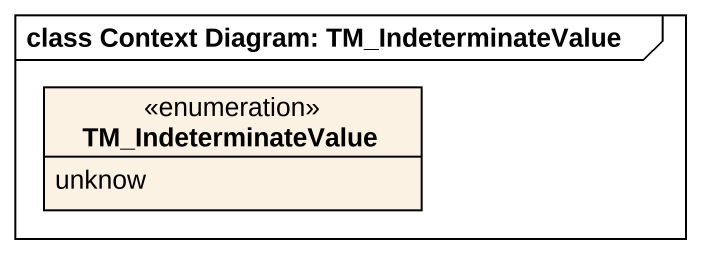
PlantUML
@startuml
mainframe class Context Diagram: TM_IndeterminateValue
hide circle
hide empty members
enum TM_IndeterminateValue {
  unknow
}
@enduml
